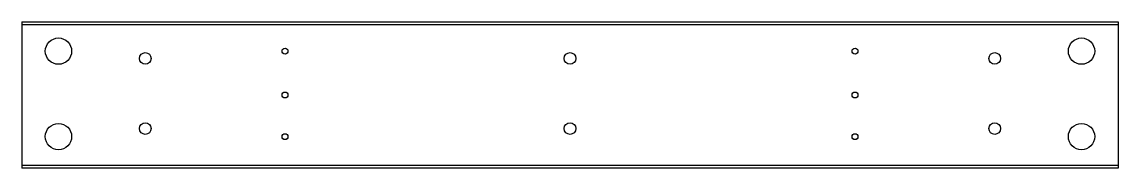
# Paper-space layout '_Left' of a CAD drawing. Header units: millimetres. Extents: x 0 to 1500, y -66 to 134.
import ezdxf

# ---------------------------------------------------------------- set-up
doc = ezdxf.new("R2010")
doc.units = ezdxf.units.MM

psp = doc.layouts.new('_Left')

# ---------------------------------------------------------------- linework, layer by layer
at = {"color": 7, "linetype": 'Continuous', "lineweight": 25}
for p, q in [((0, 134.3), (0, -65.7)), ((0, 134.3), (1500, 134.3)), ((1500, 130.3), (0, 130.3)), ((1500, 134.3), (1500, -65.7)), ((0, -61.7), (1500, -61.7)), ((1500, -65.7), (0, -65.7))]:
    psp.add_line(p, q, dxfattribs=at)
for centre, radius in [((50, 94.3), 18), ((1450, 94.3), 18), ((168.8, 84.3), 8), ((360, 94.3), 4.02), ((360, 94.3), 4), ((750, 84.3), 8), ((1140, 94.3), 4.03), ((1140, 94.3), 4), ((1331.2, 84.3), 8), ((360, 34.3), 4.02), ((360, 34.3), 4), ((1140, 34.3), 4.03), ((1140, 34.3), 4), ((50, -22.7), 18), ((168.8, -11.7), 8), ((750, -11.7), 8), ((1331.2, -11.7), 8), ((1450, -22.7), 18), ((360, -22.7), 4.02), ((360, -22.7), 4), ((1140, -22.7), 4.03), ((1140, -22.7), 4)]:
    psp.add_circle(centre, radius, dxfattribs=at)

doc.saveas('drawing.dxf')
